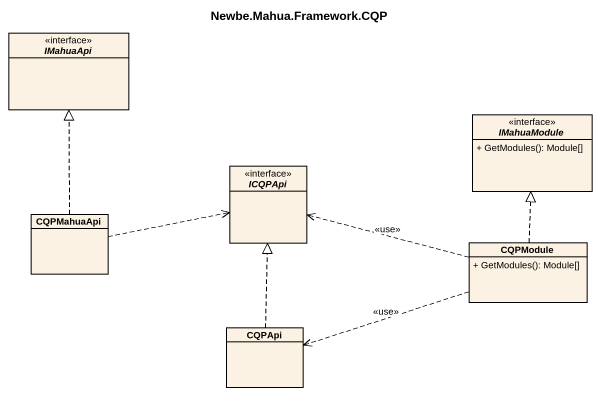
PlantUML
@startuml
title Newbe.Mahua.Framework.CQP
hide circle
hide empty members
skinparam classAttributeIconSize 0
interface IMahuaApi
interface IMahuaModule {
  + GetModules(): Module[]
}
interface ICQPApi
class CQPMahuaApi
class CQPModule {
  + GetModules(): Module[]
}
class CQPApi
CQPMahuaApi .up.|> IMahuaApi
CQPMahuaApi .right.> ICQPApi
CQPModule .up.|> IMahuaModule
CQPModule .left.> ICQPApi : <<use>>
CQPModule .left.> CQPApi : <<use>>
CQPApi .up.|> ICQPApi
@enduml
